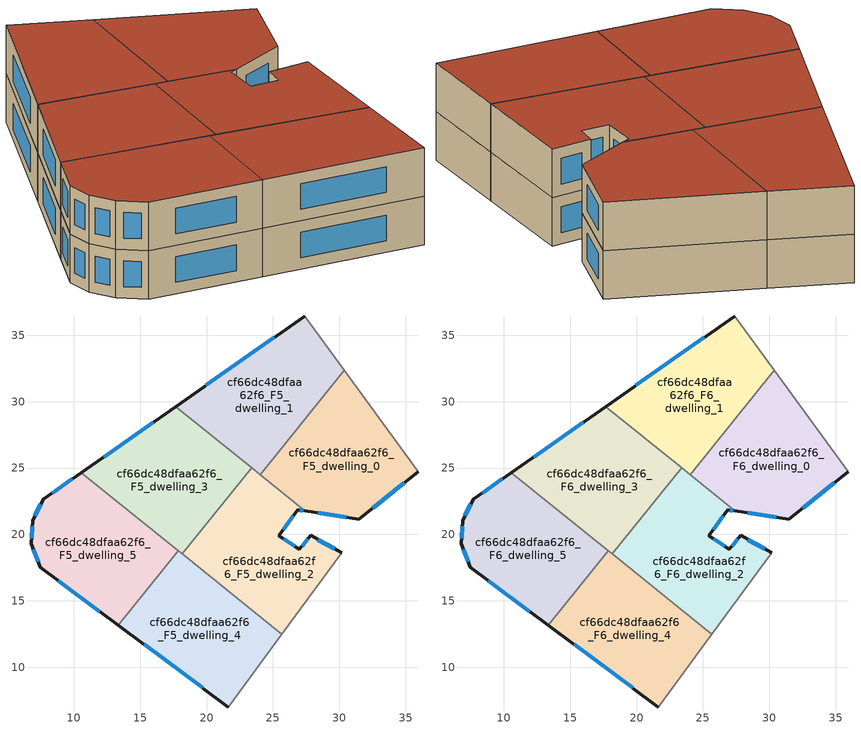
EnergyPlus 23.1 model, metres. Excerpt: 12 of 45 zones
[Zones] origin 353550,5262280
cf66dc48dfaa62f6_F5_dwelling_0
 floor to cf66dc48dfaa62f6_F4_dwelling_0 (EU_floor_Construction): 30.37,32.37 35.93,24.71 31.47,21.16 27.41,21.78 24.03,24.51 z15
 wall outside (EU_wall_Construction): 27.41,21.78 31.47,21.16 35.93,24.71 z15:18
 wall to cf66dc48dfaa62f6_F5_dwelling_1 (EU_wall_Construction): 30.37,32.37 24.03,24.51 z15:18
 wall adiabatic (EU_wall_Construction): 35.93,24.71 30.37,32.37 z15:18
 wall to cf66dc48dfaa62f6_F5_dwelling_2 (EU_wall_Construction): 24.03,24.51 27.41,21.78 z15:18
 window (EU_Window_Construction): 32.52,21.99 34.89,23.88 / 28.37,21.63 30.52,21.3 z15.7:17.3
cf66dc48dfaa62f6_F5_dwelling_1
 floor to cf66dc48dfaa62f6_F4_dwelling_1 (EU_floor_Construction): 27.4,36.46 30.37,32.37 24.03,24.51 17.67,29.64 z15
 wall outside (EU_wall_Construction): 27.4,36.46 17.67,29.64 z15:18
 wall adiabatic (EU_wall_Construction): 30.37,32.37 27.4,36.46 z15:18
 wall to cf66dc48dfaa62f6_F5_dwelling_3 (EU_wall_Construction): 17.67,29.64 23.4,25.01 z15:18
 wall to cf66dc48dfaa62f6_F5_dwelling_2 (EU_wall_Construction): 23.4,25.01 24.03,24.51 z15:18
 window (EU_Window_Construction): 25.11,34.86 19.95,31.24 z15.7:17.3
cf66dc48dfaa62f6_F5_dwelling_2
 floor to cf66dc48dfaa62f6_F4_dwelling_2 (EU_floor_Construction): 27.41,21.78 26.88,21.86 25.45,19.92 26.99,18.88 27.84,19.92 30.2,18.62 25.68,12.48 18.17,18.53 23.4,25.01 z15
 wall outside (EU_wall_Construction): 30.2,18.62 27.84,19.92 26.99,18.88 25.45,19.92 26.88,21.86 27.41,21.78 z15:18
 wall adiabatic (EU_wall_Construction): 25.68,12.48 30.2,18.62 z15:18
 wall to cf66dc48dfaa62f6_F5_dwelling_3 (EU_wall_Construction): 23.4,25.01 18.17,18.53 z15:18
 wall to cf66dc48dfaa62f6_F5_dwelling_4 (EU_wall_Construction): 18.17,18.53 25.68,12.48 z15:18
 window (EU_Window_Construction): 27,21.84 27.29,21.8 / 25.79,20.37 26.54,21.4 / 26.63,19.12 25.81,19.67 / 27.64,19.68 27.19,19.12 / 29.64,18.92 28.39,19.62 z15.7:17.3
cf66dc48dfaa62f6_F5_dwelling_3
 floor to cf66dc48dfaa62f6_F4_dwelling_3 (EU_floor_Construction): 23.4,25.01 18.17,18.53 10.57,24.67 17.67,29.64 z15
 wall outside (EU_wall_Construction): 17.67,29.64 10.57,24.67 z15:18
 wall to cf66dc48dfaa62f6_F5_dwelling_5 (EU_wall_Construction): 10.57,24.67 17.88,18.77 z15:18
 wall to cf66dc48dfaa62f6_F5_dwelling_4 (EU_wall_Construction): 17.88,18.77 18.17,18.53 z15:18
 window (EU_Window_Construction): 16,28.47 12.24,25.83 z15.7:17.3
cf66dc48dfaa62f6_F5_dwelling_4
 floor to cf66dc48dfaa62f6_F4_dwelling_4 (EU_floor_Construction): 25.68,12.48 21.65,7 13.34,13.16 17.88,18.77 z15
 wall outside (EU_wall_Construction): 13.34,13.16 21.65,7 z15:18
 wall to cf66dc48dfaa62f6_F5_dwelling_5 (EU_wall_Construction): 17.88,18.77 13.34,13.16 z15:18
 wall adiabatic (EU_wall_Construction): 21.65,7 25.68,12.48 z15:18
 window (EU_Window_Construction): 15.29,11.71 19.7,8.45 z15.7:17.3
cf66dc48dfaa62f6_F5_dwelling_5
 floor to cf66dc48dfaa62f6_F4_dwelling_5 (EU_floor_Construction): 17.88,18.77 13.34,13.16 7.46,17.52 6.81,19.3 6.89,21.04 7.68,22.64 10.57,24.67 z15
 wall outside (EU_wall_Construction): 10.57,24.67 7.68,22.64 6.89,21.04 6.81,19.3 7.46,17.52 13.34,13.16 z15:18
 window (EU_Window_Construction): 8.84,16.49 11.96,14.18 / 6.96,18.88 7.31,17.94 / 6.87,20.63 6.83,19.71 / 7.49,22.26 7.07,21.41 / 9.89,24.19 8.36,23.12 z15.7:17.3
cf66dc48dfaa62f6_F6_dwelling_0
 floor to cf66dc48dfaa62f6_F5_dwelling_0 (EU_floor_Construction): 30.37,32.37 35.93,24.71 31.47,21.16 27.41,21.78 24.03,24.51 z18
 wall outside (EU_wall_Construction): 27.41,21.78 31.47,21.16 35.93,24.71 z18:21
 wall to cf66dc48dfaa62f6_F6_dwelling_1 (EU_wall_Construction): 30.37,32.37 24.03,24.51 z18:21
 wall adiabatic (EU_wall_Construction): 35.93,24.71 30.37,32.37 z18:21
 wall to cf66dc48dfaa62f6_F6_dwelling_2 (EU_wall_Construction): 24.03,24.51 27.41,21.78 z18:21
 window (EU_Window_Construction): 32.52,21.99 34.89,23.88 / 28.37,21.63 30.52,21.3 z18.7:20.3
 roof outside (EU_roof_Construction): 35.93,24.71 30.37,32.37 24.03,24.51 27.41,21.78 31.47,21.16 z21
cf66dc48dfaa62f6_F6_dwelling_1
 floor to cf66dc48dfaa62f6_F5_dwelling_1 (EU_floor_Construction): 27.4,36.46 30.37,32.37 24.03,24.51 17.67,29.64 z18
 wall outside (EU_wall_Construction): 27.4,36.46 17.67,29.64 z18:21
 wall adiabatic (EU_wall_Construction): 30.37,32.37 27.4,36.46 z18:21
 wall to cf66dc48dfaa62f6_F6_dwelling_3 (EU_wall_Construction): 17.67,29.64 23.4,25.01 z18:21
 wall to cf66dc48dfaa62f6_F6_dwelling_2 (EU_wall_Construction): 23.4,25.01 24.03,24.51 z18:21
 window (EU_Window_Construction): 25.11,34.86 19.95,31.24 z18.7:20.3
 roof outside (EU_roof_Construction): 24.03,24.51 30.37,32.37 27.4,36.46 17.67,29.64 z21
cf66dc48dfaa62f6_F6_dwelling_2
 floor to cf66dc48dfaa62f6_F5_dwelling_2 (EU_floor_Construction): 27.41,21.78 26.88,21.86 25.45,19.92 26.99,18.88 27.84,19.92 30.2,18.62 25.68,12.48 18.17,18.53 23.4,25.01 z18
 wall outside (EU_wall_Construction): 30.2,18.62 27.84,19.92 26.99,18.88 25.45,19.92 26.88,21.86 27.41,21.78 z18:21
 wall adiabatic (EU_wall_Construction): 25.68,12.48 30.2,18.62 z18:21
 wall to cf66dc48dfaa62f6_F6_dwelling_3 (EU_wall_Construction): 23.4,25.01 18.17,18.53 z18:21
 wall to cf66dc48dfaa62f6_F6_dwelling_4 (EU_wall_Construction): 18.17,18.53 25.68,12.48 z18:21
 window (EU_Window_Construction): 27,21.84 27.29,21.8 / 25.79,20.37 26.54,21.4 / 26.63,19.12 25.81,19.67 / 27.64,19.68 27.19,19.12 / 29.64,18.92 28.39,19.62 z18.7:20.3
 roof outside (EU_roof_Construction): 25.68,12.48 30.2,18.62 27.84,19.92 26.99,18.88 25.45,19.92 26.88,21.86 27.41,21.78 23.4,25.01 18.17,18.53 z21
cf66dc48dfaa62f6_F6_dwelling_3
 floor to cf66dc48dfaa62f6_F5_dwelling_3 (EU_floor_Construction): 23.4,25.01 18.17,18.53 10.57,24.67 17.67,29.64 z18
 wall outside (EU_wall_Construction): 17.67,29.64 10.57,24.67 z18:21
 wall to cf66dc48dfaa62f6_F6_dwelling_5 (EU_wall_Construction): 10.57,24.67 17.88,18.77 z18:21
 wall to cf66dc48dfaa62f6_F6_dwelling_4 (EU_wall_Construction): 17.88,18.77 18.17,18.53 z18:21
 window (EU_Window_Construction): 16,28.47 12.24,25.83 z18.7:20.3
 roof outside (EU_roof_Construction): 18.17,18.53 23.4,25.01 17.67,29.64 10.57,24.67 z21
cf66dc48dfaa62f6_F6_dwelling_4
 floor to cf66dc48dfaa62f6_F5_dwelling_4 (EU_floor_Construction): 25.68,12.48 21.65,7 13.34,13.16 17.88,18.77 z18
 wall outside (EU_wall_Construction): 13.34,13.16 21.65,7 z18:21
 wall to cf66dc48dfaa62f6_F6_dwelling_5 (EU_wall_Construction): 17.88,18.77 13.34,13.16 z18:21
 wall adiabatic (EU_wall_Construction): 21.65,7 25.68,12.48 z18:21
 window (EU_Window_Construction): 15.29,11.71 19.7,8.45 z18.7:20.3
 roof outside (EU_roof_Construction): 21.65,7 25.68,12.48 17.88,18.77 13.34,13.16 z21
cf66dc48dfaa62f6_F6_dwelling_5
 floor to cf66dc48dfaa62f6_F5_dwelling_5 (EU_floor_Construction): 17.88,18.77 13.34,13.16 7.46,17.52 6.81,19.3 6.89,21.04 7.68,22.64 10.57,24.67 z18
 wall outside (EU_wall_Construction): 10.57,24.67 7.68,22.64 6.89,21.04 6.81,19.3 7.46,17.52 13.34,13.16 z18:21
 window (EU_Window_Construction): 8.84,16.49 11.96,14.18 / 6.96,18.88 7.31,17.94 / 6.87,20.63 6.83,19.71 / 7.49,22.26 7.07,21.41 / 9.89,24.19 8.36,23.12 z18.7:20.3
 roof outside (EU_roof_Construction): 13.34,13.16 17.88,18.77 10.57,24.67 7.68,22.64 6.89,21.04 6.81,19.3 7.46,17.52 z21
[Building]
EU S2 Campaign: North Axis=0; Terrain=City; Solar Distribution=FullExterior
[Site:Location]
Budapest.Ferenc.Liszt.Intl.AP: Latitude=47.437; Longitude=19.256; Time Zone=1; Elevation=185
[SizingPeriod:WeatherFileDays]
AnnualSizingPeriod: Begin Month=1; Begin Day of Month=1; End Month=12; End Day of Month=31; Day of Week for Start Day=Monday; Use Weather File Daylight Saving Period=No; Use Weather File Rain and Snow Indicators=No
[MATERIAL]
EU_InternalMass_Material: Roughness=MediumRough; Thickness=0.1; Conductivity=1; Density=1800; Specific Heat=900; Thermal Absorptance=0.9; Solar Absorptance=0.7; Visible Absorptance=0.7
[MATERIAL:NOMASS] Roughness=MediumRough; Thermal Absorptance=0.9; Solar Absorptance=0.7; Visible Absorptance=0.7
Name | Thermal Resistance
EU_wall_NoMass | 0.832559
EU_roof_NoMass | 1.39638
EU_floor_NoMass | 0.872794
[WINDOWMATERIAL:SIMPLEGLAZINGSYSTEM]
EU_Window_SimpleGlazing: UFactor=2.79869; Solar Heat Gain Coefficient=0.75; Visible Transmittance=0.75
[CONSTRUCTION]
EU_wall_Construction: EU_wall_NoMass
EU_roof_Construction: EU_roof_NoMass
EU_floor_Construction: EU_floor_NoMass
EU_Window_Construction: EU_Window_SimpleGlazing
EU_InternalMass_Construction: EU_InternalMass_Material
[ZONE] Type=1; Multiplier=1; Ceiling Height=autocalculate; Floor Area=autocalculate; Part of Total Floor Area=Yes
Name | Volume
cf66dc48dfaa62f6_F5_dwelling_0; cf66dc48dfaa62f6_F6_dwelling_0 | 213.994
cf66dc48dfaa62f6_F5_dwelling_1; cf66dc48dfaa62f6_F6_dwelling_1 | 213.965
cf66dc48dfaa62f6_F5_dwelling_2; cf66dc48dfaa62f6_F6_dwelling_2 | 213.989
cf66dc48dfaa62f6_F5_dwelling_3; cf66dc48dfaa62f6_F6_dwelling_3 | 213.981
cf66dc48dfaa62f6_F5_dwelling_4; cf66dc48dfaa62f6_F6_dwelling_4 | 213.977
cf66dc48dfaa62f6_F5_dwelling_5; cf66dc48dfaa62f6_F6_dwelling_5 | 213.979
[INTERNALMASS] Construction=EU_InternalMass_Construction
Name | Zone or ZoneList | Surface Area
cf66dc48dfaa62f6_F5_dwelling_0_EU_InternalMass | cf66dc48dfaa62f6_F5_dwelling_0 | 71.3305
cf66dc48dfaa62f6_F5_dwelling_1_EU_InternalMass | cf66dc48dfaa62f6_F5_dwelling_1 | 71.3248
cf66dc48dfaa62f6_F5_dwelling_2_EU_InternalMass | cf66dc48dfaa62f6_F5_dwelling_2 | 71.3293
cf66dc48dfaa62f6_F5_dwelling_3_EU_InternalMass | cf66dc48dfaa62f6_F5_dwelling_3 | 71.3284
cf66dc48dfaa62f6_F5_dwelling_4_EU_InternalMass | cf66dc48dfaa62f6_F5_dwelling_4 | 71.3277
cf66dc48dfaa62f6_F5_dwelling_5_EU_InternalMass | cf66dc48dfaa62f6_F5_dwelling_5 | 71.3265
cf66dc48dfaa62f6_F6_dwelling_0_EU_InternalMass | cf66dc48dfaa62f6_F6_dwelling_0 | 71.3305
cf66dc48dfaa62f6_F6_dwelling_1_EU_InternalMass | cf66dc48dfaa62f6_F6_dwelling_1 | 71.3248
cf66dc48dfaa62f6_F6_dwelling_2_EU_InternalMass | cf66dc48dfaa62f6_F6_dwelling_2 | 71.3293
cf66dc48dfaa62f6_F6_dwelling_3_EU_InternalMass | cf66dc48dfaa62f6_F6_dwelling_3 | 71.3284
cf66dc48dfaa62f6_F6_dwelling_4_EU_InternalMass | cf66dc48dfaa62f6_F6_dwelling_4 | 71.3277
cf66dc48dfaa62f6_F6_dwelling_5_EU_InternalMass | cf66dc48dfaa62f6_F6_dwelling_5 | 71.3265
[OTHEREQUIPMENT] Fuel Type=Electricity; Design Level Calculation Method=Watts/Area; Power per Zone Floor Area=1; Fraction Latent=0; Fraction Radiant=0; Fraction Lost=0; Carbon Dioxide Generation Rate=0; EndUse Subcategory=EU_Step8_InternalGains
Name | Zone or ZoneList or Space or SpaceList | Schedule
EU_Step8_InternalGain_cf66dc48dfaa62f6_F5_dwelling_0_f000 | cf66dc48dfaa62f6_F5_dwelling_0 | EU_Step8_GainSchedule_cf66dc48dfaa62f6_F5_dwelling_0_f000
EU_Step8_InternalGain_cf66dc48dfaa62f6_F5_dwelling_1_f000 | cf66dc48dfaa62f6_F5_dwelling_1 | EU_Step8_GainSchedule_cf66dc48dfaa62f6_F5_dwelling_1_f000
EU_Step8_InternalGain_cf66dc48dfaa62f6_F5_dwelling_2_f000 | cf66dc48dfaa62f6_F5_dwelling_2 | EU_Step8_GainSchedule_cf66dc48dfaa62f6_F5_dwelling_2_f000
EU_Step8_InternalGain_cf66dc48dfaa62f6_F5_dwelling_3_f000 | cf66dc48dfaa62f6_F5_dwelling_3 | EU_Step8_GainSchedule_cf66dc48dfaa62f6_F5_dwelling_3_f000
EU_Step8_InternalGain_cf66dc48dfaa62f6_F5_dwelling_4_f000 | cf66dc48dfaa62f6_F5_dwelling_4 | EU_Step8_GainSchedule_cf66dc48dfaa62f6_F5_dwelling_4_f000
EU_Step8_InternalGain_cf66dc48dfaa62f6_F5_dwelling_5_f000 | cf66dc48dfaa62f6_F5_dwelling_5 | EU_Step8_GainSchedule_cf66dc48dfaa62f6_F5_dwelling_5_f000
EU_Step8_InternalGain_cf66dc48dfaa62f6_F6_dwelling_0_f000 | cf66dc48dfaa62f6_F6_dwelling_0 | EU_Step8_GainSchedule_cf66dc48dfaa62f6_F6_dwelling_0_f000
EU_Step8_InternalGain_cf66dc48dfaa62f6_F6_dwelling_1_f000 | cf66dc48dfaa62f6_F6_dwelling_1 | EU_Step8_GainSchedule_cf66dc48dfaa62f6_F6_dwelling_1_f000
EU_Step8_InternalGain_cf66dc48dfaa62f6_F6_dwelling_2_f000 | cf66dc48dfaa62f6_F6_dwelling_2 | EU_Step8_GainSchedule_cf66dc48dfaa62f6_F6_dwelling_2_f000
EU_Step8_InternalGain_cf66dc48dfaa62f6_F6_dwelling_3_f000 | cf66dc48dfaa62f6_F6_dwelling_3 | EU_Step8_GainSchedule_cf66dc48dfaa62f6_F6_dwelling_3_f000
EU_Step8_InternalGain_cf66dc48dfaa62f6_F6_dwelling_4_f000 | cf66dc48dfaa62f6_F6_dwelling_4 | EU_Step8_GainSchedule_cf66dc48dfaa62f6_F6_dwelling_4_f000
EU_Step8_InternalGain_cf66dc48dfaa62f6_F6_dwelling_5_f000 | cf66dc48dfaa62f6_F6_dwelling_5 | EU_Step8_GainSchedule_cf66dc48dfaa62f6_F6_dwelling_5_f000
[ZONEVENTILATION:DESIGNFLOWRATE] Schedule=EU_AlwaysOn; Design Flow Rate Calculation Method=AirChanges/Hour; Air Changes per Hour=0.475469; Ventilation Type=Natural; Fan Pressure Rise=0; Fan Total Efficiency=1; Constant Term Coefficient=1; Temperature Term Coefficient=0; Velocity Term Coefficient=0; Velocity Squared Term Coefficient=0; Minimum Indoor Temperature=-100; Maximum Indoor Temperature=100; Delta Temperature=-100; Minimum Outdoor Temperature=-100; Maximum Outdoor Temperature=100; Maximum Wind Speed=40
Name | Zone or ZoneList or Space or SpaceList
EU_ConstantAir_cf66dc48dfaa62f6_F5_dwelling_0 | cf66dc48dfaa62f6_F5_dwelling_0
EU_ConstantAir_cf66dc48dfaa62f6_F5_dwelling_1 | cf66dc48dfaa62f6_F5_dwelling_1
EU_ConstantAir_cf66dc48dfaa62f6_F5_dwelling_2 | cf66dc48dfaa62f6_F5_dwelling_2
EU_ConstantAir_cf66dc48dfaa62f6_F5_dwelling_3 | cf66dc48dfaa62f6_F5_dwelling_3
EU_ConstantAir_cf66dc48dfaa62f6_F5_dwelling_4 | cf66dc48dfaa62f6_F5_dwelling_4
EU_ConstantAir_cf66dc48dfaa62f6_F5_dwelling_5 | cf66dc48dfaa62f6_F5_dwelling_5
EU_ConstantAir_cf66dc48dfaa62f6_F6_dwelling_0 | cf66dc48dfaa62f6_F6_dwelling_0
EU_ConstantAir_cf66dc48dfaa62f6_F6_dwelling_1 | cf66dc48dfaa62f6_F6_dwelling_1
EU_ConstantAir_cf66dc48dfaa62f6_F6_dwelling_2 | cf66dc48dfaa62f6_F6_dwelling_2
EU_ConstantAir_cf66dc48dfaa62f6_F6_dwelling_3 | cf66dc48dfaa62f6_F6_dwelling_3
EU_ConstantAir_cf66dc48dfaa62f6_F6_dwelling_4 | cf66dc48dfaa62f6_F6_dwelling_4
EU_ConstantAir_cf66dc48dfaa62f6_F6_dwelling_5 | cf66dc48dfaa62f6_F6_dwelling_5
[HVACTEMPLATE:THERMOSTAT] Constant Heating Setpoint=20; Constant Cooling Setpoint=50
EU_HeatOnly_cf66dc48dfaa62f6_F0_dwelling_0; EU_HeatOnly_cf66dc48dfaa62f6_F0_dwelling_1; EU_HeatOnly_cf66dc48dfaa62f6_F0_dwelling_2; EU_HeatOnly_cf66dc48dfaa62f6_F0_dwelling_3; EU_HeatOnly_cf66dc48dfaa62f6_F0_dwelling_4; EU_HeatOnly_cf66dc48dfaa62f6_F0_dwelling_5; EU_HeatOnly_cf66dc48dfaa62f6_F0_dwelling_6; EU_HeatOnly_cf66dc48dfaa62f6_F1_dwelling_0; EU_HeatOnly_cf66dc48dfaa62f6_F1_dwelling_1; EU_HeatOnly_cf66dc48dfaa62f6_F1_dwelling_2; EU_HeatOnly_cf66dc48dfaa62f6_F1_dwelling_3; EU_HeatOnly_cf66dc48dfaa62f6_F1_dwelling_4; EU_HeatOnly_cf66dc48dfaa62f6_F1_dwelling_5; EU_HeatOnly_cf66dc48dfaa62f6_F1_dwelling_6; EU_HeatOnly_cf66dc48dfaa62f6_F2_dwelling_0; EU_HeatOnly_cf66dc48dfaa62f6_F2_dwelling_1; EU_HeatOnly_cf66dc48dfaa62f6_F2_dwelling_2; EU_HeatOnly_cf66dc48dfaa62f6_F2_dwelling_3; EU_HeatOnly_cf66dc48dfaa62f6_F2_dwelling_4; EU_HeatOnly_cf66dc48dfaa62f6_F2_dwelling_5; EU_HeatOnly_cf66dc48dfaa62f6_F2_dwelling_6; EU_HeatOnly_cf66dc48dfaa62f6_F3_dwelling_0; EU_HeatOnly_cf66dc48dfaa62f6_F3_dwelling_1; EU_HeatOnly_cf66dc48dfaa62f6_F3_dwelling_2; EU_HeatOnly_cf66dc48dfaa62f6_F3_dwelling_3; EU_HeatOnly_cf66dc48dfaa62f6_F3_dwelling_4; EU_HeatOnly_cf66dc48dfaa62f6_F3_dwelling_5; EU_HeatOnly_cf66dc48dfaa62f6_F4_dwelling_0; EU_HeatOnly_cf66dc48dfaa62f6_F4_dwelling_1; EU_HeatOnly_cf66dc48dfaa62f6_F4_dwelling_2; EU_HeatOnly_cf66dc48dfaa62f6_F4_dwelling_3; EU_HeatOnly_cf66dc48dfaa62f6_F4_dwelling_4; EU_HeatOnly_cf66dc48dfaa62f6_F4_dwelling_5; EU_HeatOnly_cf66dc48dfaa62f6_F5_dwelling_0; EU_HeatOnly_cf66dc48dfaa62f6_F5_dwelling_1; EU_HeatOnly_cf66dc48dfaa62f6_F5_dwelling_2; EU_HeatOnly_cf66dc48dfaa62f6_F5_dwelling_3; EU_HeatOnly_cf66dc48dfaa62f6_F5_dwelling_4; EU_HeatOnly_cf66dc48dfaa62f6_F5_dwelling_5; EU_HeatOnly_cf66dc48dfaa62f6_F6_dwelling_0; EU_HeatOnly_cf66dc48dfaa62f6_F6_dwelling_1; EU_HeatOnly_cf66dc48dfaa62f6_F6_dwelling_2; EU_HeatOnly_cf66dc48dfaa62f6_F6_dwelling_3; EU_HeatOnly_cf66dc48dfaa62f6_F6_dwelling_4; EU_HeatOnly_cf66dc48dfaa62f6_F6_dwelling_5
[HVACTEMPLATE:ZONE:IDEALLOADSAIRSYSTEM] System Availability Schedule=EU_AlwaysOn; Maximum Heating Supply Air Temperature=50; Minimum Cooling Supply Air Temperature=13; Maximum Heating Supply Air Humidity Ratio=0.0156; Minimum Cooling Supply Air Humidity Ratio=0.0077; Heating Limit=NoLimit; Cooling Limit=NoLimit; Heating Availability Schedule=EU_AlwaysOn; Cooling Availability Schedule=EU_CoolingOff; Dehumidification Control Type=ConstantSensibleHeatRatio; Cooling Sensible Heat Ratio=0.7; Dehumidification Setpoint=60; Humidification Control Type=None; Humidification Setpoint=30; Outdoor Air Method=None; Outdoor Air Flow Rate per Person=0.00944; Outdoor Air Flow Rate per Zone Floor Area=0; Outdoor Air Flow Rate per Zone=0; Demand Controlled Ventilation Type=None; Outdoor Air Economizer Type=NoEconomizer; Heat Recovery Type=None; Sensible Heat Recovery Effectiveness=0.7; Latent Heat Recovery Effectiveness=0.65
Name | Template Thermostat
cf66dc48dfaa62f6_F5_dwelling_0 | EU_HeatOnly_cf66dc48dfaa62f6_F5_dwelling_0
cf66dc48dfaa62f6_F5_dwelling_1 | EU_HeatOnly_cf66dc48dfaa62f6_F5_dwelling_1
cf66dc48dfaa62f6_F5_dwelling_2 | EU_HeatOnly_cf66dc48dfaa62f6_F5_dwelling_2
cf66dc48dfaa62f6_F5_dwelling_3 | EU_HeatOnly_cf66dc48dfaa62f6_F5_dwelling_3
cf66dc48dfaa62f6_F5_dwelling_4 | EU_HeatOnly_cf66dc48dfaa62f6_F5_dwelling_4
cf66dc48dfaa62f6_F5_dwelling_5 | EU_HeatOnly_cf66dc48dfaa62f6_F5_dwelling_5
cf66dc48dfaa62f6_F6_dwelling_0 | EU_HeatOnly_cf66dc48dfaa62f6_F6_dwelling_0
cf66dc48dfaa62f6_F6_dwelling_1 | EU_HeatOnly_cf66dc48dfaa62f6_F6_dwelling_1
cf66dc48dfaa62f6_F6_dwelling_2 | EU_HeatOnly_cf66dc48dfaa62f6_F6_dwelling_2
cf66dc48dfaa62f6_F6_dwelling_3 | EU_HeatOnly_cf66dc48dfaa62f6_F6_dwelling_3
cf66dc48dfaa62f6_F6_dwelling_4 | EU_HeatOnly_cf66dc48dfaa62f6_F6_dwelling_4
cf66dc48dfaa62f6_F6_dwelling_5 | EU_HeatOnly_cf66dc48dfaa62f6_F6_dwelling_5
[SIZING:ZONE] Zone Cooling Design Supply Air Temperature Input Method=SupplyAirTemperature; Zone Cooling Design Supply Air Temperature=13; Zone Heating Design Supply Air Temperature Input Method=SupplyAirTemperature; Zone Heating Design Supply Air Temperature=50; Zone Cooling Design Supply Air Humidity Ratio=0.008; Zone Heating Design Supply Air Humidity Ratio=0.008; Cooling Design Air Flow Method=DesignDay; Cooling Design Air Flow Rate=0; Cooling Minimum Air Flow per Zone Floor Area=0.000762; Cooling Minimum Air Flow=0; Cooling Minimum Air Flow Fraction=0.2; Heating Design Air Flow Method=DesignDay; Heating Design Air Flow Rate=0; Heating Maximum Air Flow per Zone Floor Area=0.002032; Heating Maximum Air Flow=0.141576; Heating Maximum Air Flow Fraction=0.3; Account for Dedicated Outdoor Air System=No; Dedicated Outdoor Air System Control Strategy=NeutralSupplyAir; Dedicated Outdoor Air Low Setpoint Temperature for Design=autosize; Dedicated Outdoor Air High Setpoint Temperature for Design=autosize; Zone Load Sizing Method=Sensible Load Only No Latent Load; Zone Latent Cooling Design Supply Air Humidity Ratio Input Method=HumidityRatioDifference; Zone Cooling Design Supply Air Humidity Ratio Difference=0.005; Zone Latent Heating Design Supply Air Humidity Ratio Input Method=HumidityRatioDifference; Zone Humidification Design Supply Air Humidity Ratio Difference=0.005
cf66dc48dfaa62f6_F5_dwelling_0; cf66dc48dfaa62f6_F5_dwelling_1; cf66dc48dfaa62f6_F5_dwelling_2; cf66dc48dfaa62f6_F5_dwelling_3; cf66dc48dfaa62f6_F5_dwelling_4; cf66dc48dfaa62f6_F5_dwelling_5; cf66dc48dfaa62f6_F6_dwelling_0; cf66dc48dfaa62f6_F6_dwelling_1; cf66dc48dfaa62f6_F6_dwelling_2; cf66dc48dfaa62f6_F6_dwelling_3; cf66dc48dfaa62f6_F6_dwelling_4; cf66dc48dfaa62f6_F6_dwelling_5
[SCHEDULE:CONSTANT]
Name | Hourly Value
EU_AlwaysOn | 1
EU_CoolingOff | 0
[SCHEDULE:FILE] Column Number=1; Rows to Skip at Top=0; Number of Hours of Data=8760; Column Separator=Comma; Interpolate to Timestep=No; Minutes per Item=60; Adjust Schedule for Daylight Savings=Yes
Name | File
EU_Step8_GainSchedule_cf66dc48dfaa62f6_F5_dwelling_0_f000 | ../../schedules/cf66dc48dfaa62f6/cf66dc48dfaa62f6_F5_dwelling_0_f000_gain.csv
EU_Step8_GainSchedule_cf66dc48dfaa62f6_F5_dwelling_1_f000 | ../../schedules/cf66dc48dfaa62f6/cf66dc48dfaa62f6_F5_dwelling_1_f000_gain.csv
EU_Step8_GainSchedule_cf66dc48dfaa62f6_F5_dwelling_2_f000 | ../../schedules/cf66dc48dfaa62f6/cf66dc48dfaa62f6_F5_dwelling_2_f000_gain.csv
EU_Step8_GainSchedule_cf66dc48dfaa62f6_F5_dwelling_3_f000 | ../../schedules/cf66dc48dfaa62f6/cf66dc48dfaa62f6_F5_dwelling_3_f000_gain.csv
EU_Step8_GainSchedule_cf66dc48dfaa62f6_F5_dwelling_4_f000 | ../../schedules/cf66dc48dfaa62f6/cf66dc48dfaa62f6_F5_dwelling_4_f000_gain.csv
EU_Step8_GainSchedule_cf66dc48dfaa62f6_F5_dwelling_5_f000 | ../../schedules/cf66dc48dfaa62f6/cf66dc48dfaa62f6_F5_dwelling_5_f000_gain.csv
EU_Step8_GainSchedule_cf66dc48dfaa62f6_F6_dwelling_0_f000 | ../../schedules/cf66dc48dfaa62f6/cf66dc48dfaa62f6_F6_dwelling_0_f000_gain.csv
EU_Step8_GainSchedule_cf66dc48dfaa62f6_F6_dwelling_1_f000 | ../../schedules/cf66dc48dfaa62f6/cf66dc48dfaa62f6_F6_dwelling_1_f000_gain.csv
EU_Step8_GainSchedule_cf66dc48dfaa62f6_F6_dwelling_2_f000 | ../../schedules/cf66dc48dfaa62f6/cf66dc48dfaa62f6_F6_dwelling_2_f000_gain.csv
EU_Step8_GainSchedule_cf66dc48dfaa62f6_F6_dwelling_3_f000 | ../../schedules/cf66dc48dfaa62f6/cf66dc48dfaa62f6_F6_dwelling_3_f000_gain.csv
EU_Step8_GainSchedule_cf66dc48dfaa62f6_F6_dwelling_4_f000 | ../../schedules/cf66dc48dfaa62f6/cf66dc48dfaa62f6_F6_dwelling_4_f000_gain.csv
EU_Step8_GainSchedule_cf66dc48dfaa62f6_F6_dwelling_5_f000 | ../../schedules/cf66dc48dfaa62f6/cf66dc48dfaa62f6_F6_dwelling_5_f000_gain.csv
